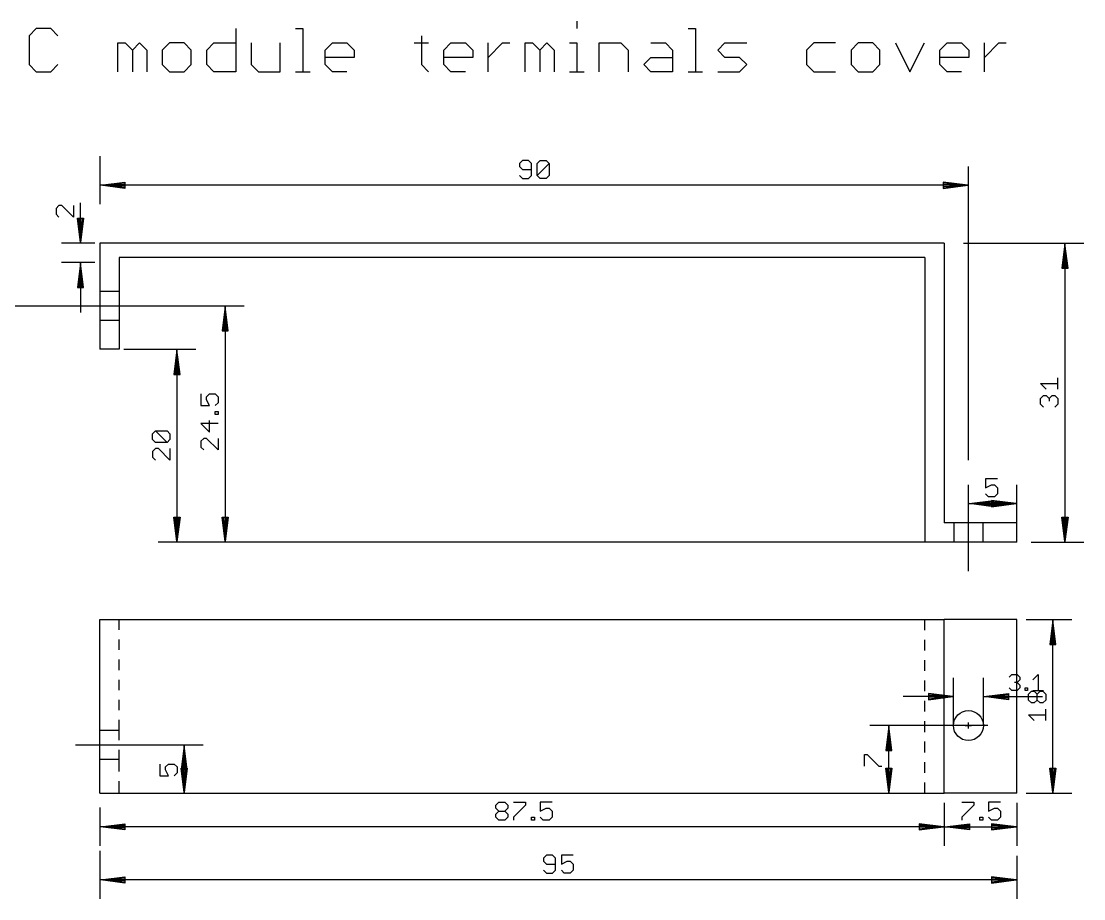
# Model space of a CAD drawing. Extents: x -16 to 648, y -52 to 442.
# Drawn here: x 537.9 to 648, y 178.1 to 269 of the extents above; entities that cross this region are included whole.
import ezdxf

# ---------------------------------------------------------------- set-up
doc = ezdxf.new("R2010")
doc.units = 0
doc.layers.add('20', color=7, linetype='CONTINUOUS')
doc.layers.add('47', color=2, linetype='CONTINUOUS')

msp = doc.modelspace()

# ---------------------------------------------------------------- linework, layer by layer
at = {"layer": '20'}
for p, q in [((633.5, 246), (546, 246)), ((546, 246), (546, 241)), ((633.5, 246), (633.5, 217)), ((631.5, 244.5), (548, 244.5)), ((548, 244.5), (548, 241)), ((631.5, 244.5), (631.5, 215)), ((546, 241), (546, 238)), ((548, 241), (546, 241)), ((548, 241), (548, 238)), ((546, 238), (546, 235)), ((548, 238), (546, 238)), ((548, 238), (548, 235)), ((548, 235), (546, 235)), ((634.5, 217), (633.5, 217)), ((637.5, 217), (634.5, 217)), ((634.5, 217), (634.5, 215)), ((641, 217), (637.5, 217)), ((637.5, 217), (637.5, 215)), ((641, 215), (641, 217)), ((634.5, 215), (631.5, 215)), ((637.5, 215), (634.5, 215)), ((641, 215), (637.5, 215)), ((546, 207), (548, 207)), ((546, 195.5), (546, 207)), ((548, 207), (631.5, 207)), ((548, 205.9167), (548, 207)), ((631.5, 207), (633.5, 207)), ((631.5, 205.8889), (631.5, 207)), ((633.5, 189), (633.5, 207)), ((641, 207), (633.5, 207)), ((641, 189), (641, 207)), ((548, 203.8333), (548, 204.9167)), ((631.5, 203.7778), (631.5, 204.8889)), ((548, 201.75), (548, 202.8333)), ((631.5, 201.6667), (631.5, 202.7778)), ((548, 199.6667), (548, 200.75)), ((631.5, 199.5556), (631.5, 200.6667)), ((548, 197.5833), (548, 198.6667)), ((631.5, 197.4444), (631.5, 198.5556)), ((548, 195.5), (548, 196.5833)), ((631.5, 195.3333), (631.5, 196.4444)), ((546, 192.5), (546, 195.5)), ((548, 195.5), (546, 195.5)), ((548, 194.5), (548, 195.5)), ((631.5, 193.2222), (631.5, 194.3333)), ((548, 192.5), (548, 193.5)), ((546, 189), (546, 192.5)), ((548, 192.5), (546, 192.5)), ((548, 191.25), (548, 192.5)), ((631.5, 191.1111), (631.5, 192.2222)), ((548, 189), (548, 190.25)), ((631.5, 189), (631.5, 190.1111)), ((546, 189), (548, 189)), ((548, 189), (631.5, 189)), ((631.5, 189), (633.5, 189)), ((641, 189), (633.5, 189))]:
    msp.add_line(p, q, dxfattribs=at)
msp.add_circle((636, 196), 1.55, dxfattribs=at)
at = {"layer": '47'}
for p, q in [((595.4336, 268.9991), (595.4336, 268.2498)), ((539.419, 268.2498), (538.6697, 267.5005)), ((540.9177, 268.2498), (539.419, 268.2498)), ((541.667, 267.5005), (540.9177, 268.2498)), ((560.0827, 268.2498), (560.0827, 263.754)), ((566.2933, 268.2498), (567.0426, 268.2498)), ((567.0426, 268.2498), (567.0426, 263.754)), ((606.9614, 268.2498), (607.7107, 268.2498)), ((607.7107, 268.2498), (607.7107, 263.754)), ((538.6697, 267.5005), (538.6697, 264.5033)), ((547.8776, 263.754), (547.8776, 266.7512)), ((547.8776, 266.7512), (548.6269, 266.7512)), ((548.6269, 266.7512), (549.3762, 266.0019)), ((549.3762, 266.0019), (550.1255, 266.7512)), ((550.1255, 266.7512), (550.8748, 266.0019)), ((553.2308, 266.7512), (552.4815, 266.0019)), ((554.7295, 266.7512), (553.2308, 266.7512)), ((555.4788, 266.0019), (554.7295, 266.7512)), ((557.0855, 266.0019), (557.8348, 266.7512)), ((557.8348, 266.7512), (560.0827, 266.7512)), ((561.6894, 266.7512), (561.6894, 264.5033)), ((564.6866, 263.754), (564.6866, 266.7512)), ((569.3626, 266.0019), (570.1119, 266.7512)), ((570.1119, 266.7512), (571.6105, 266.7512)), ((571.6105, 266.7512), (572.3599, 266.0019)), ((578.5705, 266.7512), (580.0691, 266.7512)), ((579.3198, 267.5005), (579.3198, 264.5033)), ((581.6398, 266.0019), (582.3891, 266.7512)), ((582.3891, 266.7512), (583.8877, 266.7512)), ((583.8877, 266.7512), (584.637, 266.0019)), ((586.2437, 263.754), (586.2437, 266.7512)), ((586.2437, 265.2526), (587.7423, 266.7512)), ((587.7423, 266.7512), (588.4916, 266.7512)), ((590.0803, 263.754), (590.0803, 266.7512)), ((590.0803, 266.7512), (590.8296, 266.7512)), ((590.8296, 266.7512), (591.5789, 266.0019)), ((591.5789, 266.0019), (592.3283, 266.7512)), ((592.3283, 266.7512), (593.0776, 266.0019)), ((594.6843, 266.7512), (595.4336, 266.7512)), ((595.4336, 266.7512), (595.4336, 263.754)), ((597.7536, 263.754), (597.7536, 266.7512)), ((597.7536, 266.7512), (600.0015, 266.7512)), ((600.0015, 266.7512), (600.7508, 266.0019)), ((603.1068, 266.7512), (604.6054, 266.7512)), ((604.6054, 266.7512), (605.3547, 266.0019)), ((610.0307, 266.0019), (610.78, 266.7512)), ((610.78, 266.7512), (613.0279, 266.7512)), ((619.9879, 266.7512), (619.2386, 266.0019)), ((622.2358, 266.7512), (619.9879, 266.7512)), ((624.5918, 266.7512), (623.8425, 266.0019)), ((626.0904, 266.7512), (624.5918, 266.7512)), ((626.8397, 266.0019), (626.0904, 266.7512)), ((628.4464, 266.7512), (629.9451, 263.754)), ((629.9451, 263.754), (631.4437, 266.7512)), ((633.0504, 266.0019), (633.7997, 266.7512)), ((633.7997, 266.7512), (635.2983, 266.7512)), ((635.2983, 266.7512), (636.0476, 266.0019)), ((637.6543, 263.754), (637.6543, 266.7512)), ((637.6543, 265.2526), (639.1529, 266.7512)), ((639.1529, 266.7512), (639.9022, 266.7512)), ((549.3762, 266.0019), (549.3762, 263.754)), ((550.8748, 266.0019), (550.8748, 263.754)), ((552.4815, 266.0019), (552.4815, 264.5033)), ((555.4788, 264.5033), (555.4788, 266.0019)), ((557.0855, 264.5033), (557.0855, 266.0019)), ((569.3626, 264.5033), (569.3626, 266.0019)), ((572.3599, 266.0019), (572.3599, 265.2526)), ((581.6398, 264.5033), (581.6398, 266.0019)), ((584.637, 266.0019), (584.637, 265.2526)), ((591.5789, 266.0019), (591.5789, 263.754)), ((593.0776, 266.0019), (593.0776, 263.754)), ((600.7508, 266.0019), (600.7508, 263.754)), ((605.3547, 266.0019), (605.3547, 263.754)), ((610.78, 265.2526), (610.0307, 266.0019)), ((619.2386, 266.0019), (619.2386, 264.5033)), ((623.8425, 266.0019), (623.8425, 264.5033)), ((626.8397, 264.5033), (626.8397, 266.0019)), ((633.0504, 264.5033), (633.0504, 266.0019)), ((636.0476, 266.0019), (636.0476, 265.2526)), ((538.6697, 264.5033), (539.419, 263.754)), ((540.9177, 263.754), (541.667, 264.5033)), ((552.4815, 264.5033), (553.2308, 263.754)), ((554.7295, 263.754), (555.4788, 264.5033)), ((557.8348, 263.754), (557.0855, 264.5033)), ((561.6894, 264.5033), (562.4387, 263.754)), ((572.3599, 265.2526), (569.3626, 265.2526)), ((570.1119, 263.754), (569.3626, 264.5033)), ((579.3198, 264.5033), (580.0691, 263.754)), ((584.637, 265.2526), (581.6398, 265.2526)), ((582.3891, 263.754), (581.6398, 264.5033)), ((602.3575, 264.5033), (603.1068, 265.2526)), ((603.1068, 263.754), (602.3575, 264.5033)), ((603.1068, 265.2526), (605.3547, 265.2526)), ((612.2786, 265.2526), (610.78, 265.2526)), ((613.0279, 264.5033), (612.2786, 265.2526)), ((612.2786, 263.754), (613.0279, 264.5033)), ((619.2386, 264.5033), (619.9879, 263.754)), ((623.8425, 264.5033), (624.5918, 263.754)), ((626.0904, 263.754), (626.8397, 264.5033)), ((636.0476, 265.2526), (633.0504, 265.2526)), ((633.7997, 263.754), (633.0504, 264.5033)), ((539.419, 263.754), (540.9177, 263.754)), ((553.2308, 263.754), (554.7295, 263.754)), ((560.0827, 263.754), (557.8348, 263.754)), ((562.4387, 263.754), (564.6866, 263.754)), ((566.2933, 263.754), (567.792, 263.754)), ((571.6105, 263.754), (570.1119, 263.754)), ((583.8877, 263.754), (582.3891, 263.754)), ((594.6843, 263.754), (596.1829, 263.754)), ((605.3547, 263.754), (603.1068, 263.754)), ((606.9614, 263.754), (608.46, 263.754)), ((610.0307, 263.754), (612.2786, 263.754)), ((619.9879, 263.754), (622.2358, 263.754)), ((624.5918, 263.754), (626.0904, 263.754)), ((635.2983, 263.754), (633.7997, 263.754)), ((546, 255), (546, 250.05)), ((589.7911, 254.5554), (589.4829, 254.2472)), ((590.4075, 254.5554), (589.7911, 254.5554)), ((590.7157, 254.2472), (590.4075, 254.5554)), ((591.3245, 254.2472), (591.6327, 254.5554)), ((591.6327, 254.5554), (592.2491, 254.5554)), ((592.2491, 254.5554), (592.5573, 254.2472)), ((589.4829, 254.2472), (589.4829, 253.939)), ((589.4829, 253.939), (589.7911, 253.6308)), ((589.7911, 253.6308), (590.7157, 253.6308)), ((590.7157, 253.0144), (590.7157, 254.2472)), ((591.3245, 253.0144), (591.3245, 254.2472)), ((591.3245, 253.0144), (592.5573, 254.2472)), ((592.5573, 254.2472), (592.5573, 253.0144)), ((636, 223.5), (636, 253.95)), ((546.065, 252), (548.6, 252.3192)), ((546.065, 252), (548.6, 252.26)), ((546.065, 252), (548.6, 252.13)), ((548.6, 252.3192), (548.6, 251.6808)), ((589.4829, 253.0144), (589.7911, 252.7062)), ((589.7911, 252.7062), (590.4075, 252.7062)), ((590.4075, 252.7062), (590.7157, 253.0144)), ((591.6327, 252.7062), (591.3245, 253.0144)), ((592.2491, 252.7062), (591.6327, 252.7062)), ((592.5573, 253.0144), (592.2491, 252.7062)), ((635.935, 252), (633.4, 252.3192)), ((633.4, 252.3192), (633.4, 251.6808)), ((635.935, 252), (633.4, 252.26)), ((635.935, 252), (633.4, 252.13)), ((635.935, 252), (546.065, 252)), ((548.6, 251.6808), (546.065, 252)), ((548.6, 251.87), (546.065, 252)), ((548.6, 251.74), (546.065, 252)), ((633.4, 251.6808), (635.935, 252)), ((633.4, 251.87), (635.935, 252)), ((633.4, 251.74), (635.935, 252)), ((541.7698, 249.9005), (541.4701, 249.6008)), ((542.0695, 249.9005), (541.7698, 249.9005)), ((543.2684, 248.7016), (542.0695, 249.9005)), ((543.2684, 249.9005), (543.2684, 248.7016)), ((544, 246.065), (544, 250.1888)), ((541.4701, 249.6008), (541.4701, 249.0013)), ((541.4701, 249.0013), (541.7698, 248.7016)), ((544, 246.065), (543.6808, 248.6)), ((543.6808, 248.6), (544.3192, 248.6)), ((544, 246.065), (543.74, 248.6)), ((544, 246.065), (543.87, 248.6)), ((544.3192, 248.6), (544, 246.065)), ((544.13, 248.6), (544, 246.065)), ((544.26, 248.6), (544, 246.065)), ((545.5, 246), (542.05, 246)), ((635.5, 246), (647.95, 246)), ((646, 245.935), (645.6808, 243.4)), ((646, 245.935), (645.74, 243.4)), ((646, 245.935), (645.87, 243.4)), ((646, 245.935), (646, 215.065)), ((646.3192, 243.4), (646, 245.935)), ((646.13, 243.4), (646, 245.935)), ((646.26, 243.4), (646, 245.935)), ((545.5, 244), (542.05, 244)), ((544, 243.935), (543.6808, 241.4)), ((544, 243.935), (543.74, 241.4)), ((544, 243.935), (543.87, 241.4)), ((544, 243.935), (544, 238.8)), ((544.3192, 241.4), (544, 243.935)), ((544.13, 241.4), (544, 243.935)), ((544.26, 241.4), (544, 243.935)), ((645.6808, 243.4), (646.3192, 243.4)), ((543.6808, 241.4), (544.3192, 241.4)), ((522.5, 239.5), (560.95, 239.5)), ((559, 239.435), (558.6808, 236.9)), ((559, 239.435), (558.74, 236.9)), ((559, 239.435), (558.87, 236.9)), ((559, 239.435), (559, 215.065)), ((559.3192, 236.9), (559, 239.435)), ((559.13, 236.9), (559, 239.435)), ((559.26, 236.9), (559, 239.435)), ((558.6808, 236.9), (559.3192, 236.9)), ((548.5, 235), (555.95, 235)), ((554, 234.935), (553.6808, 232.4)), ((554, 234.935), (553.74, 232.4)), ((554, 234.935), (553.87, 232.4)), ((554, 234.935), (554, 215.065)), ((554.3192, 232.4), (554, 234.935)), ((554.13, 232.4), (554, 234.935)), ((554.26, 232.4), (554, 234.935)), ((553.6808, 232.4), (554.3192, 232.4)), ((644.0695, 230.8499), (643.4701, 231.4494)), ((643.4701, 231.4494), (645.2684, 231.4494)), ((645.2684, 230.8499), (645.2684, 232.0488)), ((556.4701, 230.3651), (556.4701, 229.1662)), ((557.0695, 230.0654), (557.3692, 230.3651)), ((557.3692, 230.3651), (557.9687, 230.3651)), ((557.9687, 230.3651), (558.2684, 230.0654)), ((643.4701, 229.9075), (643.7698, 230.2072)), ((643.7698, 230.2072), (644.0695, 230.2072)), ((644.0695, 230.2072), (644.3692, 229.9075)), ((644.3692, 229.9075), (644.669, 230.2072)), ((644.669, 230.2072), (644.9687, 230.2072)), ((644.9687, 230.2072), (645.2684, 229.9075)), ((556.4701, 229.1662), (557.3692, 229.1662)), ((557.0695, 229.7656), (557.0695, 230.0654)), ((557.3692, 229.1662), (557.0695, 229.7656)), ((558.2684, 229.4659), (557.9687, 229.1662)), ((558.2684, 230.0654), (558.2684, 229.4659)), ((643.4701, 229.3081), (643.4701, 229.9075)), ((643.7698, 229.0083), (643.4701, 229.3081)), ((644.3692, 229.9075), (644.3692, 229.6078)), ((645.2684, 229.3081), (644.9687, 229.0083)), ((645.2684, 229.9075), (645.2684, 229.3081)), ((557.9687, 228.2454), (557.9687, 228.5451)), ((557.9687, 228.5451), (558.2684, 228.5451)), ((558.2684, 228.2454), (557.9687, 228.2454)), ((558.2684, 228.5451), (558.2684, 228.2454)), ((558.2684, 227.303), (556.4701, 227.303)), ((556.4701, 227.303), (557.3692, 226.4038)), ((557.3692, 226.4038), (557.3692, 227.6027)), ((551.4701, 226.2491), (551.7698, 226.5488)), ((551.4701, 225.6496), (551.4701, 226.2491)), ((551.7698, 226.5488), (552.9687, 226.5488)), ((552.9687, 225.3499), (551.7698, 226.5488)), ((552.9687, 226.5488), (553.2684, 226.2491)), ((553.2684, 226.2491), (553.2684, 225.6496)), ((556.7698, 225.7612), (556.4701, 225.4614)), ((557.0695, 225.7612), (556.7698, 225.7612)), ((558.2684, 224.5623), (557.0695, 225.7612)), ((558.2684, 225.7612), (558.2684, 224.5623)), ((551.7698, 225.3499), (551.4701, 225.6496)), ((551.7698, 224.7072), (551.4701, 224.4075)), ((552.9687, 225.3499), (551.7698, 225.3499)), ((552.0695, 224.7072), (551.7698, 224.7072)), ((553.2684, 223.5083), (552.0695, 224.7072)), ((553.2684, 225.6496), (552.9687, 225.3499)), ((553.2684, 224.7072), (553.2684, 223.5083)), ((556.4701, 225.4614), (556.4701, 224.862)), ((556.4701, 224.862), (556.7698, 224.5623)), ((551.4701, 224.4075), (551.4701, 223.8081)), ((551.4701, 223.8081), (551.7698, 223.5083)), ((639.0146, 221.5554), (637.7818, 221.5554)), ((637.7818, 221.5554), (637.7818, 220.6308)), ((636, 212), (636, 220.95)), ((637.7818, 220.6308), (638.3982, 220.939)), ((638.3982, 220.939), (638.7064, 220.939)), ((638.7064, 220.939), (639.0146, 220.6308)), ((639.0146, 220.6308), (639.0146, 220.0144)), ((641, 217), (641, 220.95)), ((636.065, 219), (638.6, 219.3192)), ((636.065, 219), (638.6, 219.26)), ((636.065, 219), (638.6, 219.13)), ((638.09, 219.7062), (637.7818, 220.0144)), ((638.7064, 219.7062), (638.09, 219.7062)), ((640.935, 219), (638.4, 219.3192)), ((638.4, 219.3192), (638.4, 218.6808)), ((640.935, 219), (638.4, 219.26)), ((640.935, 219), (638.4, 219.13)), ((638.6, 219.3192), (638.6, 218.6808)), ((639.0146, 220.0144), (638.7064, 219.7062)), ((636.065, 219), (640.935, 219)), ((638.6, 218.6808), (636.065, 219)), ((638.6, 218.87), (636.065, 219)), ((638.6, 218.74), (636.065, 219)), ((638.4, 218.6808), (640.935, 219)), ((638.4, 218.87), (640.935, 219)), ((638.4, 218.74), (640.935, 219)), ((554, 215.065), (553.6808, 217.6)), ((553.6808, 217.6), (554.3192, 217.6)), ((554, 215.065), (553.74, 217.6)), ((554, 215.065), (553.87, 217.6)), ((554.3192, 217.6), (554, 215.065)), ((554.13, 217.6), (554, 215.065)), ((554.26, 217.6), (554, 215.065)), ((559, 215.065), (558.6808, 217.6)), ((558.6808, 217.6), (559.3192, 217.6)), ((559, 215.065), (558.74, 217.6)), ((559, 215.065), (558.87, 217.6)), ((559.3192, 217.6), (559, 215.065)), ((559.13, 217.6), (559, 215.065)), ((559.26, 217.6), (559, 215.065)), ((646, 215.065), (645.6808, 217.6)), ((645.6808, 217.6), (646.3192, 217.6)), ((646, 215.065), (645.74, 217.6)), ((646, 215.065), (645.87, 217.6)), ((646.3192, 217.6), (646, 215.065)), ((646.13, 217.6), (646, 215.065)), ((646.26, 217.6), (646, 215.065)), ((631.5, 215), (552.05, 215)), ((560.5, 215), (557.05, 215)), ((642.5, 215), (647.95, 215)), ((642, 207), (646.7, 207)), ((644.75, 206.935), (644.4308, 204.4)), ((644.75, 206.935), (644.49, 204.4)), ((644.75, 206.935), (644.62, 204.4)), ((644.75, 189.065), (644.75, 206.935)), ((645.0692, 204.4), (644.75, 206.935)), ((644.88, 204.4), (644.75, 206.935)), ((645.01, 204.4), (644.75, 206.935)), ((644.4308, 204.4), (645.0692, 204.4)), ((634.45, 196), (634.45, 200.95)), ((637.55, 196), (637.55, 200.95)), ((640.2262, 201.0065), (640.4974, 201.2777)), ((640.4974, 201.2777), (641.0397, 201.2777)), ((641.0397, 200.4642), (640.7685, 200.4642)), ((641.0397, 201.2777), (641.3109, 201.0065)), ((641.3109, 200.7354), (641.0397, 200.4642)), ((641.0397, 200.4642), (641.3109, 200.193)), ((641.3109, 201.0065), (641.3109, 200.7354)), ((642.6819, 200.7354), (643.2243, 201.2777)), ((643.2243, 201.2777), (643.2243, 199.6507)), ((634.385, 199), (631.85, 199.3192)), ((631.85, 199.3192), (631.85, 198.6808)), ((634.385, 199), (631.85, 199.26)), ((637.615, 199), (640.15, 199.3192)), ((637.615, 199), (640.15, 199.26)), ((640.15, 199.3192), (640.15, 198.6808)), ((640.4974, 199.6507), (640.2262, 199.9219)), ((641.0397, 199.6507), (640.4974, 199.6507)), ((641.3109, 199.9219), (641.0397, 199.6507)), ((641.3109, 200.193), (641.3109, 199.9219)), ((641.8634, 199.6507), (641.8634, 199.9219)), ((641.8634, 199.9219), (642.1345, 199.9219)), ((642.1345, 199.6507), (641.8634, 199.6507)), ((642.1345, 199.9219), (642.1345, 199.6507)), ((642.2201, 199.2491), (642.5198, 199.5488)), ((642.5198, 199.5488), (642.8195, 199.5488)), ((642.6819, 199.6507), (643.7666, 199.6507)), ((642.8195, 199.5488), (643.1192, 199.2491)), ((643.1192, 199.2491), (643.419, 199.5488)), ((643.419, 199.5488), (643.7187, 199.5488)), ((643.7187, 199.5488), (644.0184, 199.2491)), ((634.385, 199), (629.25, 199)), ((634.385, 199), (631.85, 199.13)), ((631.85, 198.6808), (634.385, 199)), ((631.85, 198.87), (634.385, 199)), ((631.85, 198.74), (634.385, 199)), ((637.615, 199), (640.15, 199.13)), ((637.615, 199), (643.6846, 199)), ((640.15, 198.6808), (637.615, 199)), ((640.15, 198.87), (637.615, 199)), ((640.15, 198.74), (637.615, 199)), ((642.2201, 198.6496), (642.2201, 199.2491)), ((642.5198, 198.3499), (642.2201, 198.6496)), ((642.8195, 198.3499), (642.5198, 198.3499)), ((643.1192, 198.6496), (642.8195, 198.3499)), ((643.1192, 198.6496), (643.1192, 199.2491)), ((643.419, 198.3499), (643.1192, 198.6496)), ((643.7187, 198.3499), (643.419, 198.3499)), ((644.0184, 198.6496), (643.7187, 198.3499)), ((644.0184, 199.2491), (644.0184, 198.6496)), ((642.8195, 196.5083), (642.2201, 197.1078)), ((642.2201, 197.1078), (644.0184, 197.1078)), ((644.0184, 196.5083), (644.0184, 197.7072)), ((638, 196), (625.8, 196)), ((635.6808, 196), (636.3192, 196)), ((636, 195.6808), (636, 196.3192)), ((627.75, 195.935), (627.4308, 193.4)), ((627.75, 195.935), (627.49, 193.4)), ((627.75, 195.935), (627.62, 193.4)), ((627.75, 189.065), (627.75, 195.935)), ((628.0692, 193.4), (627.75, 195.935)), ((627.88, 193.4), (627.75, 195.935)), ((628.01, 193.4), (627.75, 195.935)), ((543.5, 194), (556.7, 194)), ((554.75, 193.935), (554.4308, 191.4)), ((554.75, 193.935), (554.49, 191.4)), ((554.75, 193.935), (554.62, 191.4)), ((554.75, 189.065), (554.75, 193.935)), ((555.0692, 191.4), (554.75, 193.935)), ((554.88, 191.4), (554.75, 193.935)), ((555.01, 191.4), (554.75, 193.935)), ((625.2201, 191.8072), (625.2201, 193.0061)), ((625.2201, 193.0061), (625.5198, 193.0061)), ((625.5198, 193.0061), (626.7187, 191.8072)), ((627.4308, 193.4), (628.0692, 193.4)), ((552.2201, 192.0061), (552.2201, 190.8072)), ((552.8195, 191.7064), (553.1192, 192.0061)), ((552.8195, 191.4066), (552.8195, 191.7064)), ((553.1192, 192.0061), (553.7187, 192.0061)), ((553.7187, 192.0061), (554.0184, 191.7064)), ((554.0184, 191.7064), (554.0184, 191.1069)), ((554.75, 189.065), (554.4308, 191.6)), ((554.4308, 191.6), (555.0692, 191.6)), ((554.75, 189.065), (554.49, 191.6)), ((554.75, 189.065), (554.62, 191.6)), ((555.0692, 191.6), (554.75, 189.065)), ((554.88, 191.6), (554.75, 189.065)), ((555.01, 191.6), (554.75, 189.065)), ((626.7187, 191.8072), (627.0184, 191.8072)), ((627.75, 189.065), (627.4308, 191.6)), ((627.4308, 191.6), (628.0692, 191.6)), ((627.75, 189.065), (627.49, 191.6)), ((627.75, 189.065), (627.62, 191.6)), ((628.0692, 191.6), (627.75, 189.065)), ((627.88, 191.6), (627.75, 189.065)), ((628.01, 191.6), (627.75, 189.065)), ((644.75, 189.065), (644.4308, 191.6)), ((644.4308, 191.6), (645.0692, 191.6)), ((644.75, 189.065), (644.49, 191.6)), ((644.75, 189.065), (644.62, 191.6)), ((645.0692, 191.6), (644.75, 189.065)), ((644.88, 191.6), (644.75, 189.065)), ((645.01, 191.6), (644.75, 189.065)), ((552.2201, 190.8072), (553.1192, 190.8072)), ((553.1192, 190.8072), (552.8195, 191.4066)), ((554.0184, 191.1069), (553.7187, 190.8072)), ((554.4308, 191.4), (555.0692, 191.4)), ((553, 189), (556.7, 189)), ((626, 189), (629.7, 189)), ((642, 189), (646.7, 189)), ((546, 187.5), (546, 183.55)), ((587.0369, 187.7472), (587.3451, 188.0554)), ((587.0369, 187.439), (587.0369, 187.7472)), ((587.3451, 187.1308), (587.0369, 187.439)), ((587.3451, 188.0554), (587.9615, 188.0554)), ((587.9615, 188.0554), (588.2697, 187.7472)), ((588.2697, 187.439), (587.9615, 187.1308)), ((588.2697, 187.7472), (588.2697, 187.439)), ((588.8784, 188.0554), (590.1112, 188.0554)), ((590.1112, 187.7472), (588.8784, 186.5144)), ((590.1112, 188.0554), (590.1112, 187.7472)), ((592.8736, 188.0554), (591.6408, 188.0554)), ((591.6408, 188.0554), (591.6408, 187.1308)), ((591.6408, 187.1308), (592.2572, 187.439)), ((592.2572, 187.439), (592.5654, 187.439)), ((592.5654, 187.439), (592.8736, 187.1308)), ((633.5, 188), (633.5, 183.55)), ((633.5, 187.5), (633.5, 183.55)), ((635.3357, 188.0554), (636.5685, 188.0554)), ((636.5685, 187.7472), (635.3357, 186.5144)), ((636.5685, 188.0554), (636.5685, 187.7472)), ((639.3309, 188.0554), (638.0981, 188.0554)), ((638.0981, 188.0554), (638.0981, 187.1308)), ((638.0981, 187.1308), (638.7145, 187.439)), ((638.7145, 187.439), (639.0227, 187.439)), ((639.0227, 187.439), (639.3309, 187.1308)), ((641, 188), (641, 183.55)), ((587.0369, 186.8226), (587.3451, 187.1308)), ((587.0369, 186.5144), (587.0369, 186.8226)), ((587.3451, 186.2062), (587.0369, 186.5144)), ((587.3451, 187.1308), (587.9615, 187.1308)), ((587.9615, 186.2062), (587.3451, 186.2062)), ((587.9615, 187.1308), (588.2697, 186.8226)), ((588.2697, 186.5144), (587.9615, 186.2062)), ((588.2697, 186.8226), (588.2697, 186.5144)), ((588.8784, 186.5144), (588.8784, 186.2062)), ((590.72, 186.2062), (590.72, 186.5144)), ((590.72, 186.5144), (591.0282, 186.5144)), ((591.0282, 186.2062), (590.72, 186.2062)), ((591.0282, 186.5144), (591.0282, 186.2062)), ((591.949, 186.2062), (591.6408, 186.5144)), ((592.5654, 186.2062), (591.949, 186.2062)), ((592.8736, 186.5144), (592.5654, 186.2062)), ((592.8736, 187.1308), (592.8736, 186.5144)), ((635.3357, 186.5144), (635.3357, 186.2062)), ((637.1773, 186.2062), (637.1773, 186.5144)), ((637.1773, 186.5144), (637.4855, 186.5144)), ((637.4855, 186.2062), (637.1773, 186.2062)), ((637.4855, 186.5144), (637.4855, 186.2062)), ((638.4063, 186.2062), (638.0981, 186.5144)), ((639.0227, 186.2062), (638.4063, 186.2062)), ((639.3309, 186.5144), (639.0227, 186.2062)), ((639.3309, 187.1308), (639.3309, 186.5144)), ((546.065, 185.5), (548.6, 185.8192)), ((546.065, 185.5), (548.6, 185.76)), ((546.065, 185.5), (548.6, 185.63)), ((633.435, 185.5), (546.065, 185.5)), ((548.6, 185.1808), (546.065, 185.5)), ((548.6, 185.37), (546.065, 185.5)), ((548.6, 185.24), (546.065, 185.5)), ((548.6, 185.8192), (548.6, 185.1808)), ((633.435, 185.5), (630.9, 185.8192)), ((630.9, 185.8192), (630.9, 185.1808)), ((633.435, 185.5), (630.9, 185.76)), ((633.435, 185.5), (630.9, 185.63)), ((630.9, 185.1808), (633.435, 185.5)), ((630.9, 185.37), (633.435, 185.5)), ((630.9, 185.24), (633.435, 185.5)), ((633.565, 185.5), (636.1, 185.8192)), ((633.565, 185.5), (636.1, 185.76)), ((633.565, 185.5), (636.1, 185.63)), ((633.565, 185.5), (640.935, 185.5)), ((636.1, 185.1808), (633.565, 185.5)), ((636.1, 185.37), (633.565, 185.5)), ((636.1, 185.24), (633.565, 185.5)), ((636.1, 185.8192), (636.1, 185.1808)), ((640.935, 185.5), (638.4, 185.8192)), ((638.4, 185.8192), (638.4, 185.1808)), ((640.935, 185.5), (638.4, 185.76)), ((640.935, 185.5), (638.4, 185.63)), ((638.4, 185.1808), (640.935, 185.5)), ((638.4, 185.37), (640.935, 185.5)), ((638.4, 185.24), (640.935, 185.5)), ((546, 183), (546, 178.05)), ((592.2911, 182.5554), (591.9829, 182.2472)), ((591.9829, 182.2472), (591.9829, 181.939)), ((591.9829, 181.939), (592.2911, 181.6308)), ((592.9075, 182.5554), (592.2911, 182.5554)), ((593.2157, 182.2472), (592.9075, 182.5554)), ((593.2157, 181.0144), (593.2157, 182.2472)), ((595.0573, 182.5554), (593.8245, 182.5554)), ((593.8245, 182.5554), (593.8245, 181.6308)), ((593.8245, 181.6308), (594.4409, 181.939)), ((594.4409, 181.939), (594.7491, 181.939)), ((594.7491, 181.939), (595.0573, 181.6308)), ((641, 182.5), (641, 178.05)), ((591.9829, 181.0144), (592.2911, 180.7062)), ((592.2911, 181.6308), (593.2157, 181.6308)), ((592.2911, 180.7062), (592.9075, 180.7062)), ((592.9075, 180.7062), (593.2157, 181.0144)), ((594.1327, 180.7062), (593.8245, 181.0144)), ((594.7491, 180.7062), (594.1327, 180.7062)), ((595.0573, 181.0144), (594.7491, 180.7062)), ((595.0573, 181.6308), (595.0573, 181.0144)), ((546.065, 180), (548.6, 180.3192)), ((546.065, 180), (548.6, 180.26)), ((546.065, 180), (548.6, 180.13)), ((640.935, 180), (546.065, 180)), ((548.6, 179.6808), (546.065, 180)), ((548.6, 179.87), (546.065, 180)), ((548.6, 179.74), (546.065, 180)), ((548.6, 180.3192), (548.6, 179.6808)), ((640.935, 180), (638.4, 180.3192)), ((638.4, 180.3192), (638.4, 179.6808)), ((640.935, 180), (638.4, 180.26)), ((640.935, 180), (638.4, 180.13)), ((638.4, 179.6808), (640.935, 180)), ((638.4, 179.87), (640.935, 180)), ((638.4, 179.74), (640.935, 180))]:
    msp.add_line(p, q, dxfattribs=at)

doc.saveas('drawing.dxf')
